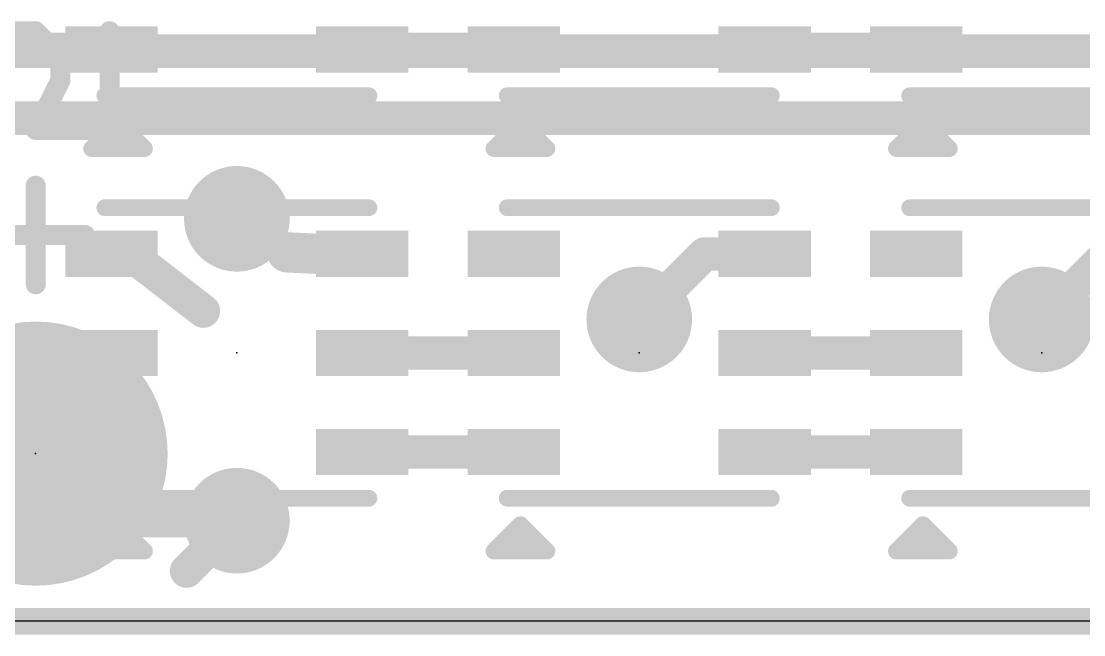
# Model space of a CAD drawing. Extents: x -5.1 to 30.5, y -0.1 to 25.5.
# Drawn here: x 9.54 to 17.59, y -0.1 to 4.54 of the extents above; entities that cross this region are included whole.
import ezdxf

# ---------------------------------------------------------------- set-up
doc = ezdxf.new("R2010")
doc.units = 0
for name, color, linetype in [('1', 12, 'CONTINUOUS'), ('16', 132, 'CONTINUOUS'), ('18', 110, 'CONTINUOUS'), ('20', 53, 'CONTINUOUS'), ('21', 40, 'CONTINUOUS'), ('22', 6, 'CONTINUOUS'), ('23', 53, 'CONTINUOUS'), ('24', 53, 'CONTINUOUS')]:
    doc.layers.add(name, color=color, linetype=linetype)

# ---------------------------------------------------------------- blocks, each defined once
blk = doc.blocks.new('RECT')
blk.add_solid([(-0.5, -0.5), (0.5, -0.5), (-0.5, 0.5), (0.5, 0.5)])
blk = doc.blocks.new('PIE')
at = {"const_width": 0.5}
blk.add_lwpolyline([(0, -0.25, 1), (0, 0.25, 1), (0, -0.25)], format="xyb", dxfattribs=at)
blk = doc.blocks.new('ROUNDV')
at = {"const_width": 0.5}
blk.add_lwpolyline([(0, -0.25, 1), (0, 0.25, 1), (0, -0.25)], format="xyb", dxfattribs=at)

msp = doc.modelspace()

# ---------------------------------------------------------------- linework, layer by layer
at = {"layer": '1'}
for points, const_width in [([(9.078, 4.33), (10.226, 4.33)], 0.254), ([(12.126, 4.33), (13.274, 4.33)], 0.254), ([(15.174, 4.33), (16.322, 4.33)], 0.254), ([(11.176, 3.048), (11.557, 2.794)], 0.254), ([(10.226, 2.782), (10.3625, 2.782)], 0.254), ([(10.3625, 2.782), (10.922, 2.3495)], 0.254), ([(11.799, 2.782), (11.557, 2.794)], 0.3048), ([(12.126, 2.782), (11.799, 2.782)], 0.3048), ([(14.224, 2.286), (14.72, 2.782)], 0.254), ([(14.72, 2.782), (15.174, 2.782)], 0.254), ([(17.272, 2.286), (17.768, 2.782)], 0.254), ([(9.078, 2.032), (10.226, 2.032)], 0.254), ([(12.126, 2.032), (13.274, 2.032)], 0.254), ([(15.174, 2.032), (16.322, 2.032)], 0.254), ([(9.078, 1.282), (10.226, 1.282)], 0.254), ([(12.126, 1.282), (13.274, 1.282)], 0.254), ([(15.174, 1.282), (16.322, 1.282)], 0.254), ([(11.176, 0.762), (10.795, 0.381)], 0.254), ([(0, 0), (25.4, 0)], 0.2032)]:
    msp.add_lwpolyline(points, dxfattribs=dict(at, const_width=const_width))
for points, const_width in [([(10.226, 4.2665, 1), (10.226, 4.3935)], 0.127), ([(12.126, 4.3935, 1), (12.126, 4.2665)], 0.127), ([(13.274, 4.2665, 1), (13.274, 4.3935)], 0.127), ([(15.174, 4.3935, 1), (15.174, 4.2665)], 0.127), ([(16.322, 4.2665, 1), (16.322, 4.3935)], 0.127), ([(11.2112, 3.1008, 1), (11.1408, 2.9952)], 0.127), ([(10.226, 2.8455, 1), (10.226, 2.7185)], 0.127), ([(10.4013, 2.8322, 1), (10.3237, 2.7318)], 0.127), ([(10.3625, 2.7185, 1), (10.3625, 2.8455)], 0.127), ([(11.5608, 2.8701, 1), (11.5532, 2.7179)], 0.1524), ([(11.5218, 2.7412, 1), (11.5922, 2.8468)], 0.127), ([(11.799, 2.8582, 1), (11.799, 2.7058)], 0.1524), ([(11.7952, 2.7059, 1), (11.8028, 2.8581)], 0.1524), ([(12.126, 2.7058, 1), (12.126, 2.8582)], 0.1524), ([(14.72, 2.8455, 1), (14.72, 2.7185)], 0.127), ([(14.7649, 2.7371, 1), (14.6751, 2.8269)], 0.127), ([(15.174, 2.7185, 1), (15.174, 2.8455)], 0.127), ([(10.8832, 2.2993, 1), (10.9608, 2.3997)], 0.127), ([(14.1791, 2.3309, 1), (14.2689, 2.2411)], 0.127), ([(17.2271, 2.3309, 1), (17.3169, 2.2411)], 0.127), ([(10.226, 1.9685, 1), (10.226, 2.0955)], 0.127), ([(12.126, 2.0955, 1), (12.126, 1.9685)], 0.127), ([(13.274, 1.9685, 1), (13.274, 2.0955)], 0.127), ([(15.174, 2.0955, 1), (15.174, 1.9685)], 0.127), ([(16.322, 1.9685, 1), (16.322, 2.0955)], 0.127), ([(10.226, 1.2185, 1), (10.226, 1.3455)], 0.127), ([(12.126, 1.3455, 1), (12.126, 1.2185)], 0.127), ([(13.274, 1.2185, 1), (13.274, 1.3455)], 0.127), ([(15.174, 1.3455, 1), (15.174, 1.2185)], 0.127), ([(16.322, 1.2185, 1), (16.322, 1.3455)], 0.127), ([(11.2209, 0.7171, 1), (11.1311, 0.8069)], 0.127), ([(10.7501, 0.4259, 1), (10.8399, 0.3361)], 0.127)]:
    msp.add_lwpolyline(points, format="xyb", dxfattribs=dict(at, const_width=const_width))
at = {"layer": '16'}
for points, const_width in [([(2.286, 4.318), (22.225, 4.318)], 0.254), ([(2.54, 3.81), (21.971, 3.81)], 0.254), ([(9.652, 1.27), (10.16, 0.762)], 0.254), ([(10.16, 0.762), (11.176, 0.762)], 0.254), ([(25.4, 0), (0, 0)], 0.2032)]:
    msp.add_lwpolyline(points, dxfattribs=dict(at, const_width=const_width))
at = {"layer": '16', "const_width": 0.127}
for points in [[(9.6969, 1.3149, 1), (9.6071, 1.2251)], [(10.16, 0.8255, 1), (10.16, 0.6985)], [(11.176, 0.6985, 1), (11.176, 0.8255)], [(10.1151, 0.7171, 1), (10.2049, 0.8069)]]:
    msp.add_lwpolyline(points, format="xyb", dxfattribs=at)
at = {"layer": '20'}
msp.add_line((29.972, 0), (-4.572, 0), dxfattribs=at)
at = {"layer": '21', "const_width": 0.0635}
for points in [[(10.176, 4.0118, 1), (10.176, 3.9482)], [(12.176, 3.9482, 1), (12.176, 4.0118)], [(13.224, 4.0118, 1), (13.224, 3.9482)], [(15.224, 3.9482, 1), (15.224, 4.0118)], [(16.272, 4.0118, 1), (16.272, 3.9482)], [(10.2985, 3.8025, 1), (10.2535, 3.7575)], [(10.2985, 3.7575, 1), (10.2535, 3.8025)], [(13.3465, 3.8025, 1), (13.3015, 3.7575)], [(13.3465, 3.7575, 1), (13.3015, 3.8025)], [(16.3945, 3.8025, 1), (16.3495, 3.7575)], [(16.3945, 3.7575, 1), (16.3495, 3.8025)], [(10.2985, 3.6575, 1), (10.2535, 3.7025)], [(13.3465, 3.6575, 1), (13.3015, 3.7025)], [(16.3945, 3.6575, 1), (16.3495, 3.7025)], [(10.076, 3.6118, 1), (10.076, 3.5482)], [(10.076, 3.6118, 1), (10.076, 3.5482)], [(10.0535, 3.6025, 1), (10.0985, 3.5575)], [(10.1535, 3.6025, 1), (10.1985, 3.5575)], [(10.176, 3.5482, 1), (10.176, 3.6118)], [(10.376, 3.6118, 1), (10.376, 3.5482)], [(10.376, 3.5482, 1), (10.376, 3.6118)], [(10.4535, 3.5575, 1), (10.4985, 3.6025)], [(10.476, 3.5482, 1), (10.476, 3.6118)], [(13.124, 3.6118, 1), (13.124, 3.5482)], [(13.124, 3.6118, 1), (13.124, 3.5482)], [(13.1015, 3.6025, 1), (13.1465, 3.5575)], [(13.2015, 3.6025, 1), (13.2465, 3.5575)], [(13.224, 3.5482, 1), (13.224, 3.6118)], [(13.424, 3.6118, 1), (13.424, 3.5482)], [(13.424, 3.5482, 1), (13.424, 3.6118)], [(13.5015, 3.5575, 1), (13.5465, 3.6025)], [(13.524, 3.5482, 1), (13.524, 3.6118)], [(16.1495, 3.6025, 1), (16.1945, 3.5575)], [(16.172, 3.6118, 1), (16.172, 3.5482)], [(16.172, 3.6118, 1), (16.172, 3.5482)], [(16.2495, 3.6025, 1), (16.2945, 3.5575)], [(16.272, 3.5482, 1), (16.272, 3.6118)], [(16.472, 3.6118, 1), (16.472, 3.5482)], [(16.472, 3.5482, 1), (16.472, 3.6118)], [(16.5495, 3.5575, 1), (16.5945, 3.6025)], [(16.572, 3.5482, 1), (16.572, 3.6118)], [(10.176, 3.1638, 1), (10.176, 3.1002)], [(12.176, 3.1002, 1), (12.176, 3.1638)], [(13.224, 3.1638, 1), (13.224, 3.1002)], [(15.224, 3.1002, 1), (15.224, 3.1638)], [(16.272, 3.1638, 1), (16.272, 3.1002)], [(10.176, 0.9638, 1), (10.176, 0.9002)], [(12.176, 0.9002, 1), (12.176, 0.9638)], [(13.224, 0.9638, 1), (13.224, 0.9002)], [(15.224, 0.9002, 1), (15.224, 0.9638)], [(16.272, 0.9638, 1), (16.272, 0.9002)], [(10.2985, 0.7545, 1), (10.2535, 0.7095)], [(10.2985, 0.7095, 1), (10.2535, 0.7545)], [(13.3465, 0.7545, 1), (13.3015, 0.7095)], [(13.3465, 0.7095, 1), (13.3015, 0.7545)], [(16.3945, 0.7545, 1), (16.3495, 0.7095)], [(16.3945, 0.7095, 1), (16.3495, 0.7545)], [(10.2985, 0.6095, 1), (10.2535, 0.6545)], [(13.3465, 0.6095, 1), (13.3015, 0.6545)], [(16.3945, 0.6095, 1), (16.3495, 0.6545)], [(10.0535, 0.5545, 1), (10.0985, 0.5095)], [(10.076, 0.5637, 1), (10.076, 0.5003)], [(10.076, 0.5637, 1), (10.076, 0.5003)], [(10.1535, 0.5545, 1), (10.1985, 0.5095)], [(10.176, 0.5003, 1), (10.176, 0.5637)], [(10.376, 0.5637, 1), (10.376, 0.5003)], [(10.376, 0.5003, 1), (10.376, 0.5637)], [(10.4535, 0.5095, 1), (10.4985, 0.5545)], [(10.476, 0.5003, 1), (10.476, 0.5637)], [(13.1015, 0.5545, 1), (13.1465, 0.5095)], [(13.124, 0.5637, 1), (13.124, 0.5003)], [(13.124, 0.5637, 1), (13.124, 0.5003)], [(13.2015, 0.5545, 1), (13.2465, 0.5095)], [(13.224, 0.5003, 1), (13.224, 0.5637)], [(13.424, 0.5637, 1), (13.424, 0.5003)], [(13.424, 0.5003, 1), (13.424, 0.5637)], [(13.5015, 0.5095, 1), (13.5465, 0.5545)], [(13.524, 0.5003, 1), (13.524, 0.5637)], [(16.1495, 0.5545, 1), (16.1945, 0.5095)], [(16.172, 0.5637, 1), (16.172, 0.5003)], [(16.172, 0.5637, 1), (16.172, 0.5003)], [(16.2495, 0.5545, 1), (16.2945, 0.5095)], [(16.272, 0.5003, 1), (16.272, 0.5637)], [(16.472, 0.5637, 1), (16.472, 0.5003)], [(16.472, 0.5003, 1), (16.472, 0.5637)], [(16.5495, 0.5095, 1), (16.5945, 0.5545)], [(16.572, 0.5003, 1), (16.572, 0.5637)]]:
    msp.add_lwpolyline(points, format="xyb", dxfattribs=at)
at = {"layer": '21', "const_width": 0.127}
for points in [[(12.176, 3.98), (10.176, 3.98)], [(15.224, 3.98), (13.224, 3.98)], [(18.272, 3.98), (16.272, 3.98)], [(10.276, 3.78), (10.076, 3.58)], [(10.476, 3.58), (10.276, 3.78)], [(13.324, 3.78), (13.124, 3.58)], [(13.524, 3.58), (13.324, 3.78)], [(16.372, 3.78), (16.172, 3.58)], [(16.572, 3.58), (16.372, 3.78)], [(10.176, 3.58), (10.276, 3.68)], [(13.224, 3.58), (13.324, 3.68)], [(16.272, 3.58), (16.372, 3.68)], [(10.076, 3.58), (10.376, 3.58)], [(10.076, 3.58), (10.176, 3.58)], [(10.376, 3.58), (10.476, 3.58)], [(13.124, 3.58), (13.424, 3.58)], [(13.124, 3.58), (13.224, 3.58)], [(13.424, 3.58), (13.524, 3.58)], [(16.172, 3.58), (16.472, 3.58)], [(16.172, 3.58), (16.272, 3.58)], [(16.472, 3.58), (16.572, 3.58)], [(12.176, 3.132), (10.176, 3.132)], [(15.224, 3.132), (13.224, 3.132)], [(18.272, 3.132), (16.272, 3.132)], [(12.176, 0.932), (10.176, 0.932)], [(15.224, 0.932), (13.224, 0.932)], [(18.272, 0.932), (16.272, 0.932)], [(10.276, 0.732), (10.076, 0.532)], [(10.476, 0.532), (10.276, 0.732)], [(13.324, 0.732), (13.124, 0.532)], [(13.524, 0.532), (13.324, 0.732)], [(16.372, 0.732), (16.172, 0.532)], [(16.572, 0.532), (16.372, 0.732)], [(10.176, 0.532), (10.276, 0.632)], [(13.224, 0.532), (13.324, 0.632)], [(16.272, 0.532), (16.372, 0.632)], [(10.076, 0.532), (10.376, 0.532)], [(10.076, 0.532), (10.176, 0.532)], [(10.376, 0.532), (10.476, 0.532)], [(13.124, 0.532), (13.424, 0.532)], [(13.124, 0.532), (13.224, 0.532)], [(13.424, 0.532), (13.524, 0.532)], [(16.172, 0.532), (16.472, 0.532)], [(16.172, 0.532), (16.272, 0.532)], [(16.472, 0.532), (16.572, 0.532)]]:
    msp.add_lwpolyline(points, dxfattribs=at)
at = {"layer": '22', "const_width": 0.1524}
for points in [[(9.6525, 4.4678), (9.2796, 4.4678)], [(9.8389, 4.2814), (9.6525, 4.4678)], [(10.2118, 4.4678), (10.2118, 3.7221)], [(9.8389, 4.0949), (9.8389, 4.2814)], [(9.6525, 3.7221), (9.8389, 4.0949)], [(10.2118, 3.7221), (9.6525, 3.7221)], [(9.6525, 2.5527), (9.6525, 3.2984)], [(10.0253, 2.9256), (9.2796, 2.9256)]]:
    msp.add_lwpolyline(points, dxfattribs=at)
at = {"layer": '22', "const_width": 0.0762}
for points in [[(9.6794, 4.4947, 1), (9.6255, 4.4409)], [(9.6525, 4.4297, 1), (9.6525, 4.5059)], [(10.2499, 4.4678, 1), (10.1737, 4.4678)], [(9.877, 4.2814, 1), (9.8008, 4.2814)], [(9.812, 4.2544, 1), (9.8658, 4.3083)], [(9.8008, 4.0949, 1), (9.877, 4.0949)], [(9.873, 4.0779, 1), (9.8048, 4.112)], [(9.6525, 3.7602, 1), (9.6525, 3.684)], [(10.2118, 3.684, 1), (10.2118, 3.7602)], [(9.6184, 3.7391, 1), (9.6866, 3.7051)], [(10.1737, 3.7221, 1), (10.2499, 3.7221)], [(9.6906, 3.2984, 1), (9.6144, 3.2984)], [(10.0253, 2.8875, 1), (10.0253, 2.9637)], [(9.6144, 2.5527, 1), (9.6906, 2.5527)]]:
    msp.add_lwpolyline(points, format="xyb", dxfattribs=at)
at = {"layer": '23'}
for p in [(11.176, 2.032), (14.224, 2.032), (17.272, 2.032)]:
    msp.add_point(p, dxfattribs=at)
at = {"layer": '24'}
msp.add_point((9.652, 1.27), dxfattribs=at)

# ---------------------------------------------------------------- block references
at = {"layer": '1', "xscale": 0.7, "yscale": 0.35, "rotation": 180}
for p in [(10.226, 4.33), (12.126, 4.33), (13.274, 4.33), (15.174, 4.33), (16.322, 4.33), (10.226, 2.782), (12.126, 2.782), (13.274, 2.782), (15.174, 2.782), (16.322, 2.782), (10.226, 2.032), (12.126, 2.032), (13.274, 2.032), (15.174, 2.032), (16.322, 2.032), (10.226, 1.282), (12.126, 1.282), (13.274, 1.282), (15.174, 1.282), (16.322, 1.282)]:
    msp.add_blockref('RECT', p, dxfattribs=at)
at = {"layer": '16', "xscale": 2, "yscale": 2}
msp.add_blockref('PIE', (9.652, 1.27), dxfattribs=at)
at = {"layer": '18', "xscale": 0.8001, "yscale": 0.8001}
for p in [(11.176, 3.048), (11.176, 3.048), (14.224, 2.286), (14.224, 2.286), (17.272, 2.286), (17.272, 2.286), (11.176, 0.762), (11.176, 0.762)]:
    msp.add_blockref('ROUNDV', p, dxfattribs=at)

doc.saveas('drawing.dxf')
